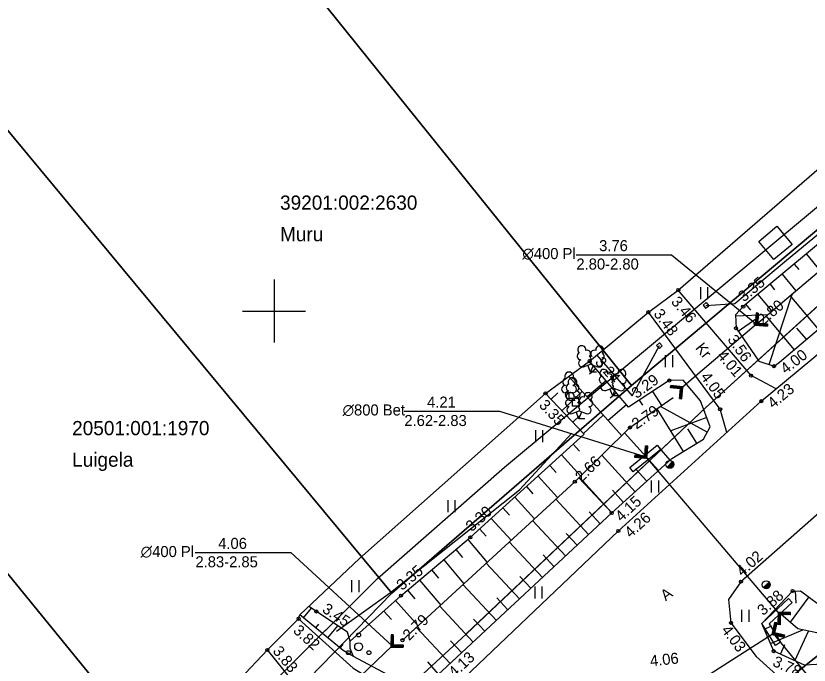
# Model space of a CAD drawing. Extents: x 406937 to 703495, y 6445581 to 6538256.
# Drawn here: x 409483.6 to 409533.9, y 6535527.5 to 6535568.7 of the extents above; entities that cross this region are included whole.
import ezdxf

# ---------------------------------------------------------------- set-up
doc = ezdxf.new("R2010")
doc.units = 0
for name, color, linetype in [('14295G geoalus_H - AED', 7, 'Continuous'), ('14295G geoalus_H - HALJASTUS', 7, 'Continuous'), ('14295G geoalus_H - KORGUS-EH2000', 7, 'Continuous'), ('14295G geoalus_H - MOOTPIIR', 7, 'Continuous'), ('14295G geoalus_H - PIIR', 7, 'Continuous'), ('14295G geoalus_H - POST', 7, 'Continuous'), ('14295G geoalus_H - PUU', 7, 'Continuous'), ('14295G geoalus_H - RELJEEF', 7, 'Continuous'), ('14295G geoalus_H - SITRASS', 7, 'Continuous'), ('14295G geoalus_H - TEE', 7, 'Continuous'), ('14295G geoalus_H - TRUUP', 7, 'Continuous'), ('14295G geoalus_H - VORK', 7, 'Continuous'), ('KORGUS-EH2000', 7, 'Continuous'), ('xref_LC4212-2 - Kaevik', 7, 'Continuous'), ('xref_LC4212-2 - Proj_ KP', 7, 'Continuous'), ('xref_LC4212-2 - Proj_ puurimistoru', 7, 'Continuous')]:
    doc.layers.add(name, color=color, linetype=linetype)

# ---------------------------------------------------------------- blocks, each defined once
blk = doc.blocks.new('RING02')
at = {"layer": 'KORGUS-EH2000'}
blk.add_circle((0, 0), 20, dxfattribs=at)
blk = doc.blocks.new('PQQSAS')
at = {"layer": '14295G geoalus_H - PUU'}
for centre, radius in [((0, 150), 25), ((0, 0), 50), ((-130, -75), 25), ((130, -75), 25)]:
    blk.add_circle(centre, radius, dxfattribs=at)
blk = doc.blocks.new('TORVAL')
at = {"layer": '14295G geoalus_H - TRUUP'}
for p, q in [((-110, 90), (-90, 110)), ((-104, 96), (-83, 103)), ((-96, 104), (-87, 107)), ((20, 0), (-90, 110)), ((-20, 0), (-110, 90)), ((-109, 89), (-79, 99)), ((-105, 85), (-75, 95)), ((-101, 81), (-71, 91)), ((0, 0), (-100, 100)), ((-97, 77), (-67, 87)), ((-93, 73), (-63, 83)), ((-90, -110), (20, 0)), ((-89, 69), (-59, 79)), ((-86, 65), (-55, 75)), ((-82, 61), (-51, 71)), ((-78, 57), (-47, 67)), ((-74, 54), (-43, 64)), ((-70, 50), (-39, 60)), ((-66, 46), (-35, 56)), ((-62, 42), (-31, 52)), ((-58, 38), (-28, 48)), ((-54, 34), (-24, 44)), ((-50, 30), (-20, 40)), ((-46, 26), (-16, 36)), ((-42, 22), (-12, 32)), ((-40, -20), (20, 0)), ((-38, 18), (-8, 28)), ((-34, 14), (-4, 24)), ((-32, -12), (16, 4)), ((-30, 10), (0, 20)), ((-26, 6), (4, 16)), ((-24, -4), (12, 8)), ((-22, 2), (8, 12)), ((-110, -90), (-20, 0)), ((-110, -90), (-50, -70)), ((-110, -90), (-90, -110)), ((-106, -94), (-58, -78)), ((-102, -82), (-42, -63)), ((-102, -98), (-66, -86)), ((-100, -100), (0, 0)), ((-98, -102), (-74, -94)), ((-95, -75), (-35, -55)), ((-87, -67), (-27, -47)), ((-79, -59), (-19, -39)), ((-71, -51), (-11, -31)), ((-63, -43), (-3, -23)), ((-55, -35), (5, -15)), ((-47, -27), (13, -8)), ((-94, -106), (-82, -102))]:
    blk.add_line(p, q, dxfattribs=at)
blk = doc.blocks.new('LEHTP2')
at = {"layer": '14295G geoalus_H - PUU'}
for p, q in [((-88, 67), (1, 102)), ((1, 102), (89, 66)), ((0, 0), (-35, 88)), ((0, 0), (36, 88)), ((76, 0), (0, 0))]:
    blk.add_line(p, q, dxfattribs=at)
blk.add_lwpolyline([(1, 201), (-3, 186), (-3, 182), (-1, 176), (3, 169), (4, 165), (1, 158), (-4, 148), (-5, 143), (-4, 140), (-2, 134), (5, 122), (6, 118), (5, 114), (2, 107), (1, 102)], dxfattribs=at)
for centre, radius, start, end in [((-111, 283), 51.2, 111.5027, 232.5173), ((-111, 283), 51.2, 350.4856, 111.5002), ((116, 281), 51.2, 67.6168, 188.6314), ((116, 281), 51.2, 306.5997, 67.6143), ((-126, 201), 44.8, 111.4304, 274.4987), ((-44, 233), 44.8, 308.5041, 111.5725), ((48, 232), 45, 67.7016, 230.5126), ((129, 199), 44.8, 264.6183, 67.6866), ((-105, 112), 47.5, 111.5014, 291.5004), ((1, 153), 47.5, 66.7655, 111.5015), ((107, 110), 47.5, 247.6166, 67.6155)]:
    blk.add_arc(centre, radius, start, end, dxfattribs=at)
blk = doc.blocks.new('LEHTP1')
at = {"layer": '14295G geoalus_H - PUU'}
for p, q in [((48, 95), (-48, 95)), ((0, 0), (0, 95)), ((76, 0), (0, 0))]:
    blk.add_line(p, q, dxfattribs=at)
for centre, radius, start, end in [((0, 304), 55.4, 332.5799, 207.4201), ((-34, 235), 46.5, 109.0217, 253.1415), ((34, 235), 46.5, 286.8508, 70.9859), ((-47, 142), 47.5, 90.0016, 269.3953), ((47, 142), 47.5, 270.6047, 89.9984)]:
    blk.add_arc(centre, radius, start, end, dxfattribs=at)
blk = doc.blocks.new('PLPOST')
at = {"layer": '14295G geoalus_H - POST'}
blk.add_line((-35, -35), (35, 35), dxfattribs=at)
blk.add_circle((0, 0), 50, dxfattribs=at)
for radius, start, end in [(45, 224.8541, 45.0356), (40, 224.8427, 45.047), (35, 224.8281, 45.0616), (30, 224.8087, 45.081), (25, 224.7814, 45.1083), (20, 224.7406, 45.1491), (15, 224.6725, 45.2172), (10, 224.5363, 45.3534), (5, 224.1278, 45.7619)]:
    blk.add_arc((0, 0), radius, start, end, dxfattribs=at)
blk = doc.blocks.new('VARPOS')
at = {"layer": '14295G geoalus_H - AED'}
for p, q in [((-25, 25), (-25, -25)), ((-25, 25), (25, 25)), ((25, 25), (25, -25)), ((-25, -25), (25, -25))]:
    blk.add_line(p, q, dxfattribs=at)
blk = doc.blocks.new('VARPOS_1')
at = {"layer": '14295G geoalus_H - AED'}
for p, q in [((-25, 25), (-25, -25)), ((-25, 25), (25, 25)), ((25, 25), (25, -25)), ((-25, -25), (25, -25))]:
    blk.add_line(p, q, dxfattribs=at)
blk = doc.blocks.new('HEIN_1')
at = {"layer": '14295G geoalus_H - HALJASTUS'}
for p, q in [((-46, 76), (-46, -76)), ((46, 76), (46, -76))]:
    blk.add_line(p, q, dxfattribs=at)
blk = doc.blocks.new('VKORIS')
at = {"layer": '14295G geoalus_H - VORK'}
for p, q in [((0, 400), (0, -400)), ((-400, 0), (400, 0))]:
    blk.add_line(p, q, dxfattribs=at)

msp = doc.modelspace()

# ---------------------------------------------------------------- linework, layer by layer
at = {"layer": '14295G geoalus_H - AED'}
msp.add_line((409527.372, 6535550.359), (409529.192, 6535550.487), dxfattribs=at)
for points in [[(409529.192, 6535550.487), (409532.481, 6535553.235), (409546.206, 6535564.535), (409562.797, 6535578.786), (409590.304, 6535600.272)], [(409520.456, 6535547.207), (409522.692, 6535544.634), (409524.423, 6535547.81)], [(409503.947, 6535529.694), (409507.377, 6535532.156), (409515.548, 6535538.672), (409518.878, 6535542.254)]]:
    msp.add_lwpolyline(points, dxfattribs=at)
at = {"layer": '14295G geoalus_H - MOOTPIIR'}
msp.add_lwpolyline([(409396.106, 6535391.024), (409420.612, 6535426.071), (409422.861, 6535428.994), (409424.398, 6535430.722), (409430.814, 6535438.816), (409438.664, 6535451.01), (409457.311, 6535477.214), (409480.568, 6535507.254), (409492.559, 6535521.07), (409499.576, 6535528.513), (409501.555, 6535530.489), (409501.636, 6535530.74), (409505.407, 6535534.302), (409517.202, 6535544.782), (409519.998, 6535546.827), (409523.722, 6535549.926), (409525.618, 6535551.332), (409539.092, 6535562.987), (409558.705, 6535579.436)], dxfattribs=at)
at = {"layer": '14295G geoalus_H - PIIR'}
for points in [[(409192, 6535890.28), (409219.27, 6535857.4), (409341.71, 6535706.9), (409494.77, 6535519.04), (409507.47, 6535532.12), (409379.93, 6535685.85), (409233.77, 6535870.5), (409253.72, 6535887.28), (409290.15, 6535922.04)], [(409425.36, 6535749.57), (409290.15, 6535922.04), (409253.72, 6535887.28), (409398.39, 6535699.66), (409522.66, 6535545.29), (409560.6, 6535577.11)], [(409341.71, 6535706.9), (409325.16, 6535691.04), (409482.88, 6535505.34), (409494.77, 6535519.04)], [(409522.66, 6535545.29), (409398.39, 6535699.66), (409379.93, 6535685.85), (409507.47, 6535532.12)], [(409798.76, 6535354.23), (409916.83, 6535284.02), (409954.79, 6535418.62), (409981.14, 6535512.11), (409658.98, 6535630.52), (409640.49, 6535613.93), (409577.42, 6535562.66), (409525.25, 6535520.77)]]:
    msp.add_lwpolyline(points, close=True, dxfattribs=at)
for points in [[(409792.47, 6535767.4), (409759.78, 6535741.53), (409748.58, 6535732.33), (409734.66, 6535720.43), (409714.34, 6535701.02), (409693.46, 6535683.99), (409692.47, 6535685.32), (409686.76, 6535680.56), (409655.38, 6535655.54), (409640.07, 6535643.05), (409624.53, 6535630.66), (409625.7, 6535629.16), (409601.87, 6535609.79), (409583.79, 6535595.47), (409560.6, 6535577.11), (409522.66, 6535545.29), (409507.47, 6535532.12), (409494.77, 6535519.04), (409482.88, 6535505.34), (409471.61, 6535491.06), (409459.05, 6535474.56), (409294.12, 6535242.09)], [(409441.73, 6535411.59), (409465.45, 6535449.37), (409474.97, 6535462.52), (409483.84, 6535474.28), (409484.8, 6535475.49), (409492.92, 6535485.44), (409502.62, 6535496.96), (409512.23, 6535507.34), (409521.98, 6535517.34), (409525.25, 6535520.77), (409577.42, 6535562.66), (409640.49, 6535613.93), (409658.98, 6535630.52), (409697.61, 6535661.69), (409747.87, 6535702.86), (409821.53, 6535758.96)]]:
    msp.add_lwpolyline(points, dxfattribs=at)
at = {"layer": '14295G geoalus_H - RELJEEF'}
for p, q in [((409533.736, 6535553.617), (409534.599, 6535552.581)), ((409532.968, 6535552.977), (409533.257, 6535552.63)), ((409532.199, 6535552.337), (409533.072, 6535551.289)), ((409531.431, 6535551.697), (409531.723, 6535551.346)), ((409530.662, 6535551.058), (409531.545, 6535549.997)), ((409531.372, 6535546.61), (409532.853, 6535551.105)), ((409534.499, 6535548.861), (409532.706, 6535550.98)), ((409529.894, 6535550.418), (409530.19, 6535550.062)), ((409529.247, 6535549.688), (409531.283, 6535549.775)), ((409529.407, 6535548.728), (409530.54, 6535549.507)), ((409532.972, 6535547.569), (409531.179, 6535549.688)), ((409533.736, 6535548.215), (409533.138, 6535548.921)), ((409520.404, 6535546.348), (409519.993, 6535545.999)), ((409521.05, 6535545.584), (409519.836, 6535544.556)), ((409517.553, 6535544.41), (409517.989, 6535544.823)), ((409518.24, 6535543.684), (409519.529, 6535544.901)), ((409521.696, 6535544.821), (409521.298, 6535544.484)), ((409523.975, 6535544.894), (409524.563, 6535544.002)), ((409523.14, 6535544.345), (409523.34, 6535544.041)), ((409522.343, 6535544.058), (409521.168, 6535543.064)), ((409525.943, 6535541.1), (409524.274, 6535543.802)), ((409527.455, 6535542.331), (409524.496, 6535543.956)), ((409518.926, 6535542.957), (409519.349, 6535543.356)), ((409519.613, 6535542.23), (409520.861, 6535543.408)), ((409527.425, 6535543.244), (409525.155, 6535542.399)), ((409524.365, 6535539.884), (409522.206, 6535542.271)), ((409526.794, 6535541.625), (409526.228, 6535542.541)), ((409518.955, 6535541.555), (409519.351, 6535541.118)), ((409525.107, 6535540.555), (409524.398, 6535541.339)), ((409518.214, 6535540.884), (409519.428, 6535539.544)), ((409522.882, 6535538.542), (409520.777, 6535540.869)), ((409517.473, 6535540.213), (409517.883, 6535539.76)), ((409523.624, 6535539.213), (409522.913, 6535539.999)), ((409516.732, 6535539.541), (409517.967, 6535538.177)), ((409521.399, 6535537.201), (409519.315, 6535539.433)), ((409521.399, 6535537.201), (409519.349, 6535539.467)), ((409515.99, 6535538.87), (409516.404, 6535538.413)), ((409515.249, 6535538.199), (409516.496, 6535536.822)), ((409522.14, 6535537.871), (409521.448, 6535538.637)), ((409519.936, 6535535.836), (409517.852, 6535538.07)), ((409514.508, 6535537.528), (409514.925, 6535537.067)), ((409520.668, 6535536.518), (409519.974, 6535537.261)), ((409513.767, 6535536.856), (409515.025, 6535535.467)), ((409518.474, 6535534.472), (409516.38, 6535536.716)), ((409513.025, 6535536.185), (409513.447, 6535535.72)), ((409519.205, 6535535.154), (409518.509, 6535535.9)), ((409512.279, 6535535.52), (409513.503, 6535534.066)), ((409517.012, 6535533.107), (409514.909, 6535535.361)), ((409511.514, 6535534.876), (409511.932, 6535534.38)), ((409510.749, 6535534.231), (409512.03, 6535532.71)), ((409517.743, 6535533.789), (409517.044, 6535534.539)), ((409515.55, 6535531.743), (409513.438, 6535534.006)), ((409509.984, 6535533.587), (409510.421, 6535533.069)), ((409516.281, 6535532.425), (409515.578, 6535533.178)), ((409509.22, 6535532.943), (409510.558, 6535531.354)), ((409514.087, 6535530.378), (409511.966, 6535532.651)), ((409508.455, 6535532.299), (409508.91, 6535531.758)), ((409533.034, 6535532.252), (409533.066, 6535531.469)), ((409507.698, 6535531.645), (409509.13, 6535530.039)), ((409514.818, 6535531.061), (409514.113, 6535531.817)), ((409533.902, 6535531.87), (409532.71, 6535530.268)), ((409501.868, 6535530.548), (409502.37, 6535531.156)), ((409512.625, 6535529.014), (409510.495, 6535531.297)), ((409506.952, 6535530.98), (409507.433, 6535530.44)), ((409502.64, 6535529.912), (409502.829, 6535530.141)), ((409513.356, 6535529.696), (409512.648, 6535530.455)), ((409503.411, 6535529.275), (409504.043, 6535530.041)), ((409511.163, 6535527.65), (409509.024, 6535529.942)), ((409531.069, 6535529.832), (409531.549, 6535530.036)), ((409531.461, 6535528.912), (409533.51, 6535529.784)), ((409533.013, 6535527.824), (409533.866, 6535529.712)), ((409511.894, 6535528.332), (409511.182, 6535529.094)), ((409504.183, 6535528.639), (409504.37, 6535528.866)), ((409532.102, 6535528.236), (409532.379, 6535528.849)), ((409510.426, 6535526.974), (409509.734, 6535527.757))]:
    msp.add_line(p, q, dxfattribs=at)
for points in [[(409547.568, 6535565.136), (409529.733, 6535550.284), (409529.243, 6535549.766), (409529.28, 6535548.913), (409530.714, 6535546.826), (409531.686, 6535546.506), (409532.026, 6535546.768), (409551.281, 6535563.065), (409565.301, 6535574.508), (409582.335, 6535588.124), (409593.487, 6535597.093), (409609.502, 6535610.633), (409609.045, 6535611.744), (409607.611, 6535613.183)], [(409530.565, 6535549.169), (409548.822, 6535564.617), (409563.498, 6535576.513), (409580.032, 6535590.183), (409591.689, 6535599.201), (409602.822, 6535608.212)], [(409565.976, 6535554.435), (409559.053, 6535548.99), (409549.667, 6535541.397), (409534.81, 6535529.521), (409533.193, 6535529.849), (409532.111, 6535530.788)], [(409566.539, 6535554.027), (409567.033, 6535553.41), (409560.034, 6535548.17), (409547.048, 6535537.501), (409535.143, 6535527.623), (409533.622, 6535527.549), (409531.665, 6535528.434), (409530.916, 6535530.192)], [(409521.399, 6535537.201), (409525.206, 6535540.644), (409527.208, 6535541.881), (409527.64, 6535542.667), (409527.028, 6535544.312), (409525.917, 6535545.61), (409525.047, 6535545.599), (409522.472, 6535543.905), (409519.998, 6535546.827)], [(409518.692, 6535545.838), (409522.03, 6535542.098)], [(409521.399, 6535537.201), (409510.66, 6535527.18), (409509.619, 6535526.261), (409509.029, 6535526.209), (409508.459, 6535526.287), (409506.893, 6535527.11), (409505.026, 6535528.106), (409504.826, 6535528.603), (409504.813, 6535529.073), (409508.043, 6535531.953), (409512.439, 6535535.655), (409519.653, 6535542.187), (409517.202, 6535544.782)], [(409508.14, 6535529.128), (409519.058, 6535539.181), (409522.555, 6535542.614), (409525.297, 6535544.509)], [(409530.916, 6535530.192), (409532.863, 6535532.245), (409533.371, 6535532.266), (409534.502, 6535531.423), (409535.739, 6535532.196), (409540.721, 6535536.646), (409547.414, 6535542.003)], [(409504.813, 6535529.073), (409504.661, 6535529.63), (409502.198, 6535531.271)], [(409505.026, 6535528.106), (409504.384, 6535528.473), (409501.636, 6535530.74)]]:
    msp.add_lwpolyline(points, dxfattribs=at)
at = {"layer": '14295G geoalus_H - SITRASS'}
for points in [[(409431.067, 6535430.5), (409443.929, 6535447.316), (409458.487, 6535467.559), (409473.206, 6535486.924), (409488.375, 6535505.378), (409503.905, 6535521.873), (409512.186, 6535529.539), (409527.342, 6535543.873), (409534.694, 6535550.533)], [(409512.201, 6535529.557), (409527.357, 6535543.891), (409534.709, 6535550.551)]]:
    msp.add_lwpolyline(points, dxfattribs=at)
at = {"layer": '14295G geoalus_H - TEE'}
for points in [[(409582.973, 6535576.928), (409570.076, 6535566.422), (409568.893, 6535564.048), (409568.555, 6535561.536), (409568.785, 6535558.956), (409569.926, 6535555.841), (409567.754, 6535554.397), (409565.649, 6535557.294), (409563.798, 6535558.24), (409562.223, 6535559.068), (409561.307, 6535559.302), (409543.261, 6535544.881), (409529.59, 6535532.836), (409528.81, 6535531.701), (409528.956, 6535530.231), (409530.561, 6535528.098), (409534.039, 6535524.943), (409535.025, 6535523.93)], [(409422.861, 6535428.994), (409426.503, 6535428.093), (409429.08, 6535427.997), (409431.965, 6535428.862), (409433.785, 6535430.511), (409441.941, 6535440.706), (409453.8, 6535456.709), (409470.096, 6535479.26), (409478.314, 6535490.1), (409485.564, 6535498.725), (409493.527, 6535507.62), (409504.051, 6535518.598), (409511.176, 6535525.913), (409521.815, 6535536.049), (409530.876, 6535544.289), (409553.226, 6535562.817), (409566.978, 6535574.066)], [(409531.821, 6535545.072), (409530.23, 6535545.905), (409525.618, 6535551.332)], [(409528.691, 6535542.301), (409528.268, 6535543.771), (409523.722, 6535549.926)], [(409501.555, 6535530.489), (409505.007, 6535527.362), (409507.086, 6535526.101), (409509.752, 6535525.443), (409511.176, 6535525.913)], [(409504.051, 6535518.598), (409504.356, 6535519.531), (409504.603, 6535521.036), (409503.981, 6535523.076), (409499.576, 6535528.513)]]:
    msp.add_lwpolyline(points, dxfattribs=at)
at = {"layer": '14295G geoalus_H - TRUUP'}
for p, q in [((409530.565, 6535549.169), (409525.836, 6535545.142)), ((409523.563, 6535540.748), (409532.019, 6535530.812)), ((409525.808, 6535525.842), (409531.64, 6535529.555)), ((409501.066, 6535522.63), (409507.474, 6535528.768))]:
    msp.add_line(p, q, dxfattribs=at)
for points in [[(409519.141, 6535553.571), (409519.141, 6535553.571), (409525.198, 6535553.571), (409530.565, 6535549.169)], [(409508.237, 6535543.65), (409508.237, 6535543.65), (409514.294, 6535543.65), (409523.563, 6535540.748)], [(409494.997, 6535534.692), (409494.997, 6535534.692), (409501.055, 6535534.692), (409507.474, 6535528.768)], [(409531.64, 6535529.555), (409536.676, 6535523.38), (409542.733, 6535523.38)]]:
    msp.add_lwpolyline(points, dxfattribs=at)
for points in [[(409522.537, 6535540.089), (409524.283, 6535541.497), (409524.506, 6535541.219), (409522.761, 6535539.811)], [(409532.606, 6535531.776), (409532.838, 6535531.513), (409531.374, 6535530.178), (409532.097, 6535528.996), (409531.769, 6535528.783), (409530.916, 6535530.192)]]:
    msp.add_lwpolyline(points, close=True, dxfattribs=at)
at = {"layer": 'xref_LC4212-2 - Kaevik'}
msp.add_lwpolyline([(409531.681, 6535553.261), (409530.716, 6535554.409), (409531.865, 6535555.374), (409532.829, 6535554.225)], close=True, dxfattribs=at)
at = {"layer": 'xref_LC4212-2 - Proj_ KP'}
msp.add_lwpolyline([(409360.789, 6535337.993), (409418.515, 6535419.154), (409434.264, 6535441.686), (409437.972, 6535447.545), (409458.244, 6535475.152), (409463.572, 6535482.327), (409470.82, 6535491.673), (409482.109, 6535505.978), (409493.537, 6535520.07), (409506.553, 6535533.046), (409514.608, 6535540.101), (409531.227, 6535553.944), (409554.246, 6535573.118)], dxfattribs=at)
at = {"layer": 'xref_LC4212-2 - Proj_ puurimistoru'}
for p, q in [((409514.608, 6535540.101), (409531.227, 6535553.944)), ((409506.553, 6535533.046), (409514.608, 6535540.101)), ((409493.537, 6535520.07), (409506.553, 6535533.046))]:
    msp.add_line(p, q, dxfattribs=at)

# ---------------------------------------------------------------- block references
at = {"layer": '14295G geoalus_H - AED', "xscale": 0.005}
for name, p, yscale, rotation in [('VARPOS', (409527.372, 6535550.359), 0.004999999999999998, 37.586352371768044), ('VARPOS_1', (409524.423, 6535547.81), 0.005000000000000001, -46.50655433085446)]:
    msp.add_blockref(name, p, dxfattribs=dict(at, yscale=yscale, rotation=rotation))
at = {"layer": '14295G geoalus_H - HALJASTUS', "xscale": 0.005, "yscale": 0.005}
for p in [(409527.245, 6535551.127), (409525.023, 6535546.819), (409516.791, 6535542.066), (409524.132, 6535538.874), (409511.233, 6535537.627), (409505.14, 6535532.553), (409516.749, 6535532.155), (409529.857, 6535530.681)]:
    msp.add_blockref('HEIN_1', p, dxfattribs=at)
at = {"layer": '14295G geoalus_H - KORGUS-EH2000', "xscale": 0.005, "yscale": 0.005}
for p in [(409525.618, 6535551.332), (409529.733, 6535550.284), (409523.722, 6535549.926), (409530.528, 6535549.189), (409529.28, 6535548.913), (409519.998, 6535546.827), (409531.686, 6535546.506), (409525.047, 6535545.599), (409530.23, 6535545.905), (409517.202, 6535544.782), (409530.876, 6535544.289), (409528.268, 6535543.771), (409522.555, 6535542.614), (409519.058, 6535539.181), (409521.399, 6535537.201), (409521.815, 6535536.049), (409512.439, 6535535.655), (409529.59, 6535532.836), (409532.863, 6535532.245), (409508.043, 6535531.953), (409502.681, 6535530.95), (409501.555, 6535530.489), (409528.956, 6535530.231), (409508.14, 6535529.128), (409499.576, 6535528.513), (409531.665, 6535528.434)]:
    msp.add_blockref('RING02', p, dxfattribs=at)
at = {"layer": '14295G geoalus_H - POST', "xscale": 0.005, "yscale": 0.005}
for p in [(409525.08, 6535540.278), (409531.194, 6535532.645)]:
    msp.add_blockref('PLPOST', p, dxfattribs=at)
at = {"layer": '14295G geoalus_H - PUU', "xscale": 0.005, "yscale": 0.005}
for name, p in [('LEHTP2', (409520.057, 6535546.133)), ('LEHTP2', (409521.462, 6535544.632)), ('LEHTP1', (409518.697, 6535544.335)), ('LEHTP1', (409518.916, 6535543.975)), ('LEHTP2', (409519.324, 6535543.167)), ('PQQSAS', (409505.357, 6535528.714))]:
    msp.add_blockref(name, p, dxfattribs=at)
at = {"layer": '14295G geoalus_H - TRUUP'}
for p, xscale, yscale, rotation in [((409530.565, 6535549.169), 0.004999999999999999, 0.005, -139.37836234912584), ((409525.836, 6535545.142), 0.004999999999999998, 0.004999999999999998, 39.31996811050038), ((409523.563, 6535540.748), 0.004999999999999999, 0.005, -49.62910781193672), ((409532.015, 6535530.821), 0.005, 0.005, 133.7985850454867), ((409531.64, 6535529.555), 0.005000000000000001, 0.005, -147.57819834462833), ((409507.474, 6535528.768), 0.004999999999999999, 0.005, -135.72590454119103)]:
    msp.add_blockref('TORVAL', p, dxfattribs=dict(at, xscale=xscale, yscale=yscale, rotation=rotation))
at = {"layer": '14295G geoalus_H - VORK', "xscale": 0.005, "yscale": 0.005}
msp.add_blockref('VKORIS', (409500, 6535550), dxfattribs=at)

# ---------------------------------------------------------------- texts
at = {"layer": '14295G geoalus_H - KORGUS-EH2000'}
for s, rotation, p in [(' 3.35', 39.7847, (409529.576, 6535550.376)), (' 3.46', 310.354, (409524.952, 6535550.766)), (' 2.80', 40.2369, (409530.792, 6535548.901)), (' 3.48', 306.4455, (409523.863, 6535550.03)), (' 3.56', 304.5022, (409528.559, 6535548.417)), (' 4.01', 310.354, (409527.877, 6535547.342)), (' 4.00', 37.6247, (409532.22, 6535545.813)), (' 3.24', 310.2532, (409520.132, 6535546.94)), (' 3.29', 36.0872, (409522.767, 6535544.264)), (' 4.05', 306.4455, (409526.843, 6535546.029)), (' 4.23', 39.6585, (409531.434, 6535543.615)), (' 3.35', 313.3669, (409516.565, 6535544.182)), (' 2.79', 34.6597, (409522.754, 6535542.326)), (' 2.66', 44.4683, (409519.304, 6535538.932)), (' 4.15', 43.0164, (409521.821, 6535536.424)), (' 3.30', 42.1618, (409512.336, 6535535.797)), (' 4.26', 42.2834, (409522.404, 6535535.401)), (' 4.02', 41.3827, (409529.474, 6535532.967)), (' 3.35', 40.0997, (409507.919, 6535532.077)), (' 3.88', 41.8687, (409530.807, 6535530.475)), (' 3.45', 326.3153, (409502.778, 6535531.095)), (' 2.79', 44.524, (409508.375, 6535528.883)), (' 3.82', 317.8365, (409500.967, 6535529.84)), (' 4.03', 306.9695, (409528.153, 6535529.969)), (' 3.83', 309.0212, (409499.711, 6535528.623)), (' 4.13', 43.0164, (409511.256, 6535526.54)), (' 4.06', 5.9641, (409523.602, 6535527.44)), (' 3.78', 335.687, (409531.304, 6535527.636))]:
    msp.add_text(s, height=0.7, rotation=rotation, dxfattribs=at).set_placement(p)
at = {"layer": '14295G geoalus_H - PIIR'}
for s, p in [('39201:002:2630', (409500.379, 6535556.427)), ('Muru', (409500.379, 6535554.427)), ('20501:001:1970', (409487.202, 6535542.129)), ('Luigela', (409487.202, 6535540.129))]:
    msp.add_text(s, height=0.9, dxfattribs=at).set_placement(p)
at = {"layer": '14295G geoalus_H - TEE'}
for s, rotation, p in [('Kr', 308.9871, (409526.659, 6535547.642)), ('A', 37.0169, (409524.822, 6535531.587))]:
    msp.add_text(s, height=0.7, rotation=rotation, dxfattribs=at).set_placement(p)
at = {"layer": '14295G geoalus_H - TRUUP'}
for s, p in [('3.76', (409520.6, 6535553.798)), ('∅400 Pl', (409515.736, 6535553.297)), ('2.80-2.80', (409519.159, 6535552.632)), ('4.21', (409509.696, 6535543.877)), ('∅800 Bet', (409504.342, 6535543.38)), ('2.62-2.83', (409508.255, 6535542.71)), ('4.06', (409496.457, 6535534.918)), ('∅400 Pl', (409491.547, 6535534.402)), ('2.83-2.85', (409495.015, 6535533.752))]:
    msp.add_text(s, height=0.7, dxfattribs=at).set_placement(p)

doc.saveas('drawing.dxf')
